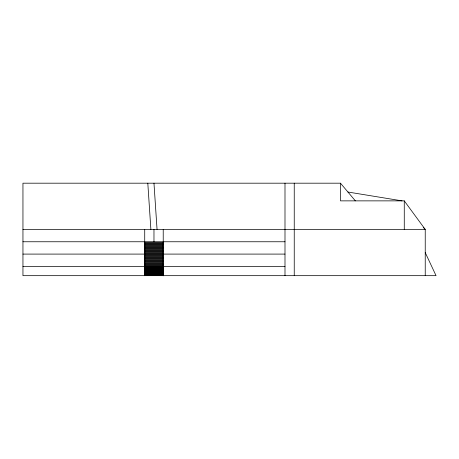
<?xml version="1.0" encoding="UTF-8"?>
<svg xmlns="http://www.w3.org/2000/svg" width="459" height="459" viewBox="0 0 459 459"><rect width="100%" height="100%" fill="white"/><g stroke="black" fill="none" stroke-linecap="round" stroke-linejoin="round"><path stroke-width="0.69" d="M355.369 200.864L340.48 183.187L22.95 183.187L22.95 275.67L436.05 275.67L425.235 252.588M425.235 275.67L425.235 229.425L404.27 200.864L340.48 200.864L340.48 183.187M22.95 229.425L425.235 229.425L423.238 227.371M22.95 241.761L284.993 241.761M144.723 242.53L163.22 242.53M144.723 243.299L163.22 243.299M144.723 244.073L163.22 244.073M144.723 244.842L163.22 244.842M144.723 245.611L163.22 245.611M144.723 246.385L163.22 246.385M144.723 247.154L163.22 247.154M144.723 247.923L163.22 247.923M144.723 248.698L163.22 248.698M144.723 249.466L163.22 249.466M144.723 250.235L163.22 250.235M144.723 251.01L163.22 251.01M144.723 251.779L163.22 251.779M144.723 252.548L163.22 252.548M144.723 253.322L163.22 253.322M22.95 254.091L284.993 254.091M144.723 254.86L163.22 254.86M144.723 255.634L163.22 255.634M144.723 256.403L163.22 256.403M144.723 257.172L163.22 257.172M144.723 257.947L163.22 257.947M144.723 258.715L163.22 258.715M144.723 259.484L163.22 259.484M144.723 260.259L163.22 260.259M144.723 261.028L163.22 261.028M144.723 261.796L163.22 261.796M144.723 262.571L163.22 262.571M144.723 263.34L163.22 263.34M144.723 264.109L163.22 264.109M144.723 264.883L163.22 264.883M144.723 265.652L163.22 265.652M22.95 266.421L284.993 266.421M144.723 267L163.22 267M144.723 267.58L163.22 267.58M144.723 268.159L163.22 268.159M144.723 268.733L163.22 268.733M144.723 269.313L163.22 269.313M144.723 269.892L163.22 269.892M144.723 270.471L163.22 270.471M144.723 271.051L163.22 271.051M144.723 271.625L163.22 271.625M144.723 272.204L163.22 272.204M144.723 272.784L163.22 272.784M144.723 273.363L163.22 273.363M144.723 273.943L163.22 273.943M144.723 274.522L163.22 274.522M144.723 275.096L163.22 275.096M347.928 192.023L402.027 200.864M153.972 183.187L157.053 229.425M147.804 183.187L150.885 229.425M404.27 200.864L404.27 229.425M294.242 183.187L294.242 275.67M284.993 183.187L284.993 275.67M163.22 229.425L163.22 275.813M153.972 229.425L153.972 241.761M144.723 229.425L144.723 275.675"/></g></svg>
